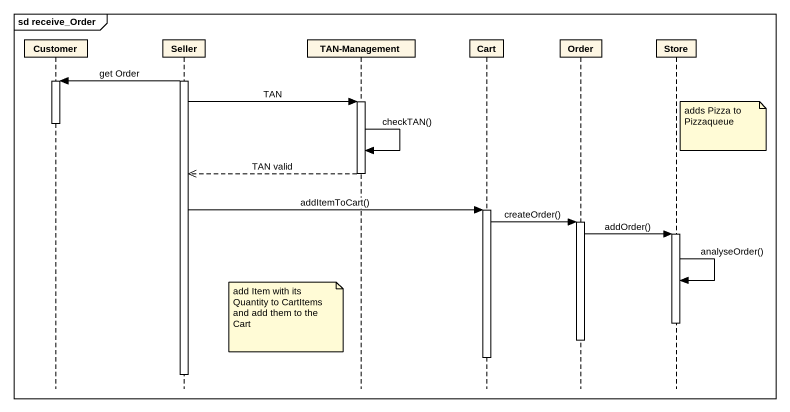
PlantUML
@startuml
mainframe sd receive_Order
hide footbox
participant Customer
participant Seller
participant "TAN-Management" as TAN_Management
participant Cart
participant Order
participant Store

activate Seller
Seller -> Customer : get Order
activate Customer
Seller -> TAN_Management : TAN
activate TAN_Management
deactivate Customer
note right of Store : adds Pizza to Pizzaqueue
TAN_Management -> TAN_Management : checkTAN()
TAN_Management -->> Seller : TAN valid
deactivate TAN_Management
Seller -> Cart : addItemToCart()
activate Cart
Cart -> Order : createOrder()
activate Order
Order -> Store : addOrder()
activate Store
Store -> Store : analyseOrder()
note left of TAN_Management : add Item with its Quantity to CartItems and add them to the Cart
deactivate Store
deactivate Order
deactivate Cart
deactivate Seller
@enduml
